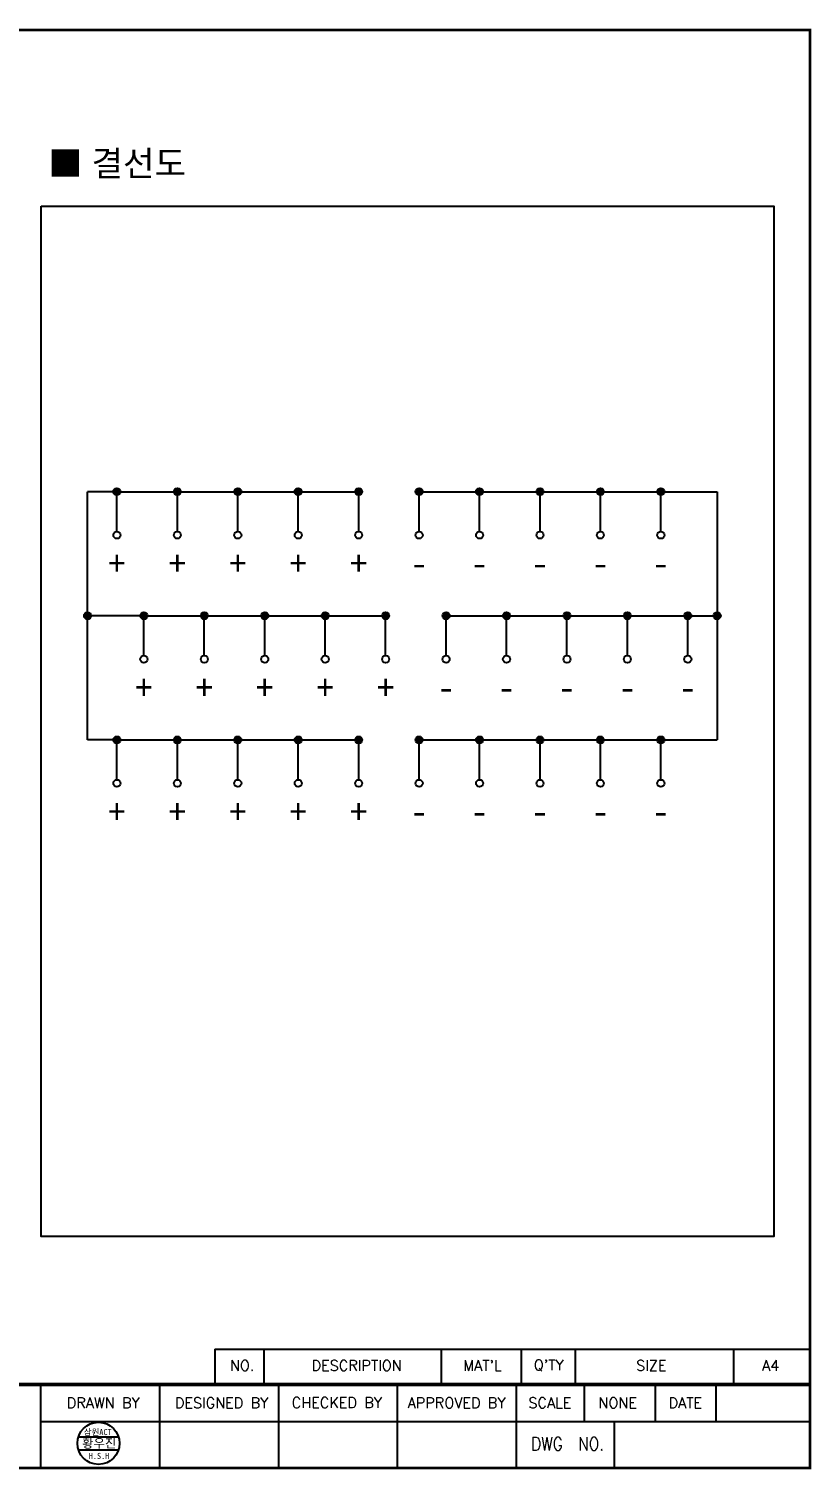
# Model space of a CAD drawing. Header units: millimetres. Extents: x 1618 to 2314, y 422 to 652.
# Drawn here: x 2189.3 to 2314.1, y 422.4 to 652 of the extents above; entities that cross this region are included whole.
import ezdxf
from ezdxf.enums import TextEntityAlignment as Align

# ---------------------------------------------------------------- set-up
doc = ezdxf.new("R2010")
doc.units = ezdxf.units.MM
doc.layers.add('SHEET', color=7, linetype='Continuous')
doc.styles.add('ROMANS', font='romans', dxfattribs={"width": 0.9})
doc.styles.add('굴림', font='', dxfattribs={"width": 0.9})
doc.styles.get('굴림').set_extended_font_data('GulimChe')

msp = doc.modelspace()

# ---------------------------------------------------------------- hatches: boundary and pattern name
for points in [[(2203.35, 578.21), (2203.92, 578.21, 1), (2202.79, 578.21, 0.414214), (2203.35, 577.65)], [(2212.42, 578.21, 0.414214), (2212.99, 577.65), (2212.99, 578.21), (2213.56, 578.21, 1)], [(2222.63, 578.21), (2223.2, 578.21, 1), (2222.06, 578.21, 0.414214), (2222.63, 577.65)], [(2231.7, 578.21, 0.414214), (2232.27, 577.65), (2232.27, 578.21), (2232.84, 578.21, 1)], [(2241.34, 578.21, 0.414214), (2241.91, 577.65), (2241.91, 578.21), (2242.48, 578.21, 1)], [(2251.55, 578.21), (2252.11, 578.21, 1), (2250.98, 578.21, 0.414214), (2251.55, 577.65)], [(2260.62, 578.21, 0.414214), (2261.19, 577.65), (2261.19, 578.21), (2261.75, 578.21, 1)], [(2270.26, 578.21, 0.414214), (2270.83, 577.65), (2270.83, 578.21), (2271.39, 578.21, 1)], [(2279.9, 578.21, 0.414214), (2280.46, 577.65), (2280.46, 578.21), (2281.03, 578.21, 1)], [(2289.54, 578.21, 0.414214), (2290.1, 577.65), (2290.1, 578.21), (2290.67, 578.21, 1)], [(2203.35, 577.65, 0.414214), (2203.92, 578.21), (2203.35, 578.21)], [(2213.56, 578.21), (2212.99, 578.21), (2212.99, 577.65, 0.414214)], [(2222.63, 577.65, 0.414214), (2223.2, 578.21), (2222.63, 578.21)], [(2232.84, 578.21), (2232.27, 578.21), (2232.27, 577.65, 0.414214)], [(2242.48, 578.21), (2241.91, 578.21), (2241.91, 577.65, 0.414214)], [(2251.55, 577.65, 0.414214), (2252.11, 578.21), (2251.55, 578.21)], [(2261.75, 578.21), (2261.19, 578.21), (2261.19, 577.65, 0.414214)], [(2271.39, 578.21), (2270.83, 578.21), (2270.83, 577.65, 0.414214)], [(2281.03, 578.21), (2280.46, 578.21), (2280.46, 577.65, 0.414214)], [(2290.67, 578.21), (2290.1, 578.21), (2290.1, 577.65, 0.414214)], [(2198.11, 558.43, 0.414214), (2198.67, 557.86), (2198.67, 558.43), (2199.24, 558.43, 1)], [(2199.24, 558.43), (2198.67, 558.43), (2198.67, 557.86, 0.414214)], [(2207.09, 558.43, 0.414214), (2207.65, 557.86), (2207.65, 558.43), (2208.22, 558.43, 1)], [(2208.22, 558.43), (2207.65, 558.43), (2207.65, 557.86, 0.414214)], [(2216.72, 558.43, 0.414214), (2217.29, 557.86), (2217.29, 558.43), (2217.86, 558.43, 1)], [(2217.86, 558.43), (2217.29, 558.43), (2217.29, 557.86, 0.414214)], [(2226.36, 558.43, 0.414214), (2226.93, 557.86), (2226.93, 558.43), (2227.5, 558.43, 1)], [(2227.5, 558.43), (2226.93, 558.43), (2226.93, 557.86, 0.414214)], [(2236, 558.43, 0.414214), (2236.57, 557.86), (2236.57, 558.43), (2237.14, 558.43, 1)], [(2237.14, 558.43), (2236.57, 558.43), (2236.57, 557.86, 0.414214)], [(2245.64, 558.43, 0.414214), (2246.21, 557.86), (2246.21, 558.43), (2246.78, 558.43, 1)], [(2246.78, 558.43), (2246.21, 558.43), (2246.21, 557.86, 0.414214)], [(2255.28, 558.43, 0.414214), (2255.85, 557.86), (2255.85, 558.43), (2256.41, 558.43, 1)], [(2256.41, 558.43), (2255.85, 558.43), (2255.85, 557.86, 0.414214)], [(2264.92, 558.43, 0.414214), (2265.49, 557.86), (2265.49, 558.43), (2266.05, 558.43, 1)], [(2266.05, 558.43), (2265.49, 558.43), (2265.49, 557.86, 0.414214)], [(2274.56, 558.43, 0.414214), (2275.13, 557.86), (2275.13, 558.43), (2275.69, 558.43, 1)], [(2275.69, 558.43), (2275.13, 558.43), (2275.13, 557.86, 0.414214)], [(2284.2, 558.43, 0.414214), (2284.76, 557.86), (2284.76, 558.43), (2285.33, 558.43, 1)], [(2285.33, 558.43), (2284.76, 558.43), (2284.76, 557.86, 0.414214)], [(2293.84, 558.43, 0.414214), (2294.4, 557.86), (2294.4, 558.43), (2294.97, 558.43, 1)], [(2294.97, 558.43), (2294.4, 558.43), (2294.4, 557.86, 0.414214)], [(2298.52, 558.43, 0.414214), (2299.08, 557.86), (2299.08, 558.43), (2299.65, 558.43, 1)], [(2299.65, 558.43), (2299.08, 558.43), (2299.08, 557.86, 0.414214)], [(2203.35, 538.65), (2203.92, 538.65, 1), (2202.79, 538.65, 0.414214), (2203.35, 538.09)], [(2203.35, 538.09, 0.414214), (2203.92, 538.65), (2203.35, 538.65)], [(2212.42, 538.65, 0.414214), (2212.99, 538.09), (2212.99, 538.65), (2213.56, 538.65, 1)], [(2213.56, 538.65), (2212.99, 538.65), (2212.99, 538.09, 0.414214)], [(2222.63, 538.65), (2223.2, 538.65, 1), (2222.06, 538.65, 0.414214), (2222.63, 538.09)], [(2222.63, 538.09, 0.414214), (2223.2, 538.65), (2222.63, 538.65)], [(2231.7, 538.65, 0.414214), (2232.27, 538.09), (2232.27, 538.65), (2232.84, 538.65, 1)], [(2232.84, 538.65), (2232.27, 538.65), (2232.27, 538.09, 0.414214)], [(2241.34, 538.65, 0.414214), (2241.91, 538.09), (2241.91, 538.65), (2242.48, 538.65, 1)], [(2242.48, 538.65), (2241.91, 538.65), (2241.91, 538.09, 0.414214)], [(2251.55, 538.65), (2252.11, 538.65, 1), (2250.98, 538.65, 0.414214), (2251.55, 538.09)], [(2251.55, 538.09, 0.414214), (2252.11, 538.65), (2251.55, 538.65)], [(2260.62, 538.65, 0.414214), (2261.19, 538.09), (2261.19, 538.65), (2261.75, 538.65, 1)], [(2261.75, 538.65), (2261.19, 538.65), (2261.19, 538.09, 0.414214)], [(2270.26, 538.65, 0.414214), (2270.83, 538.09), (2270.83, 538.65), (2271.39, 538.65, 1)], [(2271.39, 538.65), (2270.83, 538.65), (2270.83, 538.09, 0.414214)], [(2279.9, 538.65, 0.414214), (2280.46, 538.09), (2280.46, 538.65), (2281.03, 538.65, 1)], [(2281.03, 538.65), (2280.46, 538.65), (2280.46, 538.09, 0.414214)], [(2289.54, 538.65, 0.414214), (2290.1, 538.09), (2290.1, 538.65), (2290.67, 538.65, 1)], [(2290.67, 538.65), (2290.1, 538.65), (2290.1, 538.09, 0.414214)]]:
    msp.add_hatch(color=256).paths.add_polyline_path(points)

# ---------------------------------------------------------------- linework, layer by layer
for p, q in [((2198.67, 538.65), (2198.67, 578.21)), ((2203.35, 578.21), (2198.67, 578.21)), ((2203.35, 578.21), (2241.91, 578.21)), ((2203.35, 571.87), (2203.35, 578.21)), ((2212.99, 571.87), (2212.99, 578.21)), ((2222.63, 571.87), (2222.63, 578.21)), ((2232.27, 571.87), (2232.27, 578.21)), ((2241.91, 571.87), (2241.91, 578.21)), ((2251.55, 578.21), (2290.1, 578.21)), ((2251.55, 571.87), (2251.55, 578.21)), ((2261.19, 571.87), (2261.19, 578.21)), ((2270.83, 571.87), (2270.83, 578.21)), ((2280.46, 571.87), (2280.46, 578.21)), ((2290.1, 571.87), (2290.1, 578.21)), ((2290.1, 578.21), (2299.08, 578.21)), ((2299.08, 578.21), (2299.08, 538.65)), ((2207.65, 558.43), (2198.67, 558.43)), ((2207.65, 558.43), (2246.21, 558.43)), ((2207.65, 552.08), (2207.65, 558.43)), ((2217.29, 552.08), (2217.29, 558.43)), ((2226.93, 552.08), (2226.93, 558.43)), ((2236.57, 552.08), (2236.57, 558.43)), ((2246.21, 552.08), (2246.21, 558.43)), ((2255.85, 552.08), (2255.85, 558.43)), ((2255.85, 558.43), (2294.4, 558.43)), ((2265.49, 552.08), (2265.49, 558.43)), ((2275.13, 552.08), (2275.13, 558.43)), ((2284.76, 552.08), (2284.76, 558.43)), ((2294.4, 552.08), (2294.4, 558.43)), ((2294.4, 558.43), (2299.08, 558.43)), ((2203.35, 538.65), (2198.67, 538.65)), ((2203.35, 538.65), (2241.91, 538.65)), ((2203.35, 532.31), (2203.35, 538.65)), ((2212.99, 532.31), (2212.99, 538.65)), ((2222.63, 532.31), (2222.63, 538.65)), ((2232.27, 532.31), (2232.27, 538.65)), ((2241.91, 532.31), (2241.91, 538.65)), ((2251.55, 538.65), (2290.1, 538.65)), ((2251.55, 532.31), (2251.55, 538.65)), ((2261.19, 532.31), (2261.19, 538.65)), ((2270.83, 532.31), (2270.83, 538.65)), ((2280.46, 532.31), (2280.46, 538.65)), ((2290.1, 532.31), (2290.1, 538.65)), ((2290.1, 538.65), (2299.08, 538.65)), ((2191.17, 435.92), (2191.17, 422.63)), ((2210.13, 435.92), (2210.13, 422.63)), ((2229.1, 435.92), (2229.1, 422.63)), ((2248.07, 435.92), (2248.07, 422.63)), ((2267.03, 435.92), (2267.03, 422.63)), ((2277.86, 435.92), (2277.86, 430.02)), ((2289.2, 435.92), (2289.2, 430.02)), ((2298.89, 435.92), (2298.89, 430.02)), ((2191.17, 430.02), (2313.87, 430.02)), ((2282.68, 430.02), (2282.68, 422.63))]:
    msp.add_line(p, q)
at = {"color": 0, "lineweight": 50}
msp.add_line((1983.43, 435.92), (2313.87, 435.92), dxfattribs=at)
at = {"color": 0, "ltscale": 2}
for p, q in [((2197.22, 427.57), (2203.61, 427.57)), ((2197.22, 425.51), (2203.61, 425.51))]:
    msp.add_line(p, q, dxfattribs=at)
at = {"color": 4}
msp.add_lwpolyline([(2191.26, 623.73), (2308.13, 623.73), (2308.13, 459.49), (2191.26, 459.49)], close=True, dxfattribs=at)
for centre in [(2203.35, 578.21), (2212.99, 578.21), (2222.63, 578.21), (2232.27, 578.21), (2241.91, 578.21), (2251.55, 578.21), (2261.19, 578.21), (2270.83, 578.21), (2280.46, 578.21), (2290.1, 578.21), (2203.35, 571.3), (2212.99, 571.3), (2222.63, 571.3), (2232.27, 571.3), (2241.91, 571.3), (2251.55, 571.3), (2261.19, 571.3), (2270.83, 571.3), (2280.46, 571.3), (2290.1, 571.3), (2198.67, 558.43), (2207.65, 558.43), (2217.29, 558.43), (2226.93, 558.43), (2236.57, 558.43), (2246.21, 558.43), (2255.85, 558.43), (2265.49, 558.43), (2275.13, 558.43), (2284.76, 558.43), (2294.4, 558.43), (2299.08, 558.43), (2207.65, 551.52), (2217.29, 551.52), (2226.93, 551.52), (2236.57, 551.52), (2246.21, 551.52), (2255.85, 551.52), (2265.49, 551.52), (2275.13, 551.52), (2284.76, 551.52), (2294.4, 551.52), (2203.35, 538.65), (2212.99, 538.65), (2222.63, 538.65), (2232.27, 538.65), (2241.91, 538.65), (2251.55, 538.65), (2261.19, 538.65), (2270.83, 538.65), (2280.46, 538.65), (2290.1, 538.65), (2203.35, 531.74), (2212.99, 531.74), (2222.63, 531.74), (2232.27, 531.74), (2241.91, 531.74), (2251.55, 531.74), (2261.19, 531.74), (2270.83, 531.74), (2280.46, 531.74), (2290.1, 531.74)]:
    msp.add_circle(centre, 0.567)
at = {"color": 0}
msp.add_circle((2200.41, 426.54), 3.36, dxfattribs=at)
at = {"layer": 'SHEET'}
for p, q in [((2218.95, 441.54), (2313.87, 441.54)), ((2218.95, 441.54), (2218.95, 435.92)), ((2226.77, 441.54), (2226.77, 435.92)), ((2255.08, 441.54), (2255.08, 435.92)), ((2267.87, 435.92), (2267.87, 441.54)), ((2276.49, 435.92), (2276.49, 441.54)), ((2301.73, 435.92), (2301.73, 441.54))]:
    msp.add_line(p, q, dxfattribs=at)
at = {"layer": 'SHEET', "const_width": 0.421}
msp.add_lwpolyline([(1983.43, 609.9), (1983.43, 422.63), (2313.87, 422.63), (2313.87, 609.9), (2313.87, 651.78), (2190.76, 651.78), (1983.43, 651.78)], close=True, dxfattribs=at)

# ---------------------------------------------------------------- texts
at = {"color": 7}
for s, p in [('+', (2203.35, 566.8)), ('+', (2203.35, 566.8)), ('+', (2212.99, 566.8)), ('+', (2222.63, 566.8)), ('+', (2232.27, 566.8)), ('+', (2241.91, 566.8)), ('-', (2251.55, 566.8)), ('-', (2261.19, 566.8)), ('-', (2270.83, 566.8)), ('-', (2280.46, 566.8)), ('-', (2290.1, 566.8)), ('+', (2207.65, 547.02)), ('+', (2217.29, 547.02)), ('+', (2226.93, 547.02)), ('+', (2236.57, 547.02)), ('+', (2246.21, 547.02)), ('-', (2255.85, 547.02)), ('-', (2265.49, 547.02)), ('-', (2275.13, 547.02)), ('-', (2284.76, 547.02)), ('-', (2294.4, 547.02)), ('+', (2203.35, 527.24)), ('+', (2212.99, 527.24)), ('+', (2222.63, 527.24)), ('+', (2232.27, 527.24)), ('+', (2241.91, 527.24)), ('-', (2251.55, 527.24)), ('-', (2261.19, 527.24)), ('-', (2270.83, 527.24)), ('-', (2280.46, 527.24)), ('-', (2290.1, 527.24))]:
    msp.add_text(s, height=3.97, dxfattribs=at).set_placement(p, align=Align.MIDDLE_CENTER)
at = {"color": 0, "insert": (2203.38, 630.35), "char_height": 4, "width": 32.7166, "attachment_point": 5}
msp.add_mtext('{\\fDotum|b1|i0|c129|p50;■ 결선도}', dxfattribs=at)
at = {"layer": 'SHEET'}
for s, height, style, p in [('NO.', 1.686, 'ROMANS', (2223.33, 438.95)), ('DESCRIPTION', 1.6859, 'ROMANS', (2241.59, 438.95)), ("MAT'L", 1.686, 'ROMANS', (2261.65, 438.95)), ("Q'TY", 1.686, 'ROMANS', (2272.22, 438.95)), ('SIZE', 1.686, 'ROMANS', (2288.59, 438.95)), ('A4', 1.686, 'ROMANS', (2307.62, 438.95)), ('DRAWN BY', 1.686, 'ROMANS', (2201.17, 433)), ('DESIGNED BY', 1.6859, 'ROMANS', (2220.04, 433)), ('CHECKED BY', 1.686, 'ROMANS', (2238.42, 433.03)), ('APPROVED BY', 1.6859, 'ROMANS', (2257.52, 433)), ('SCALE', 1.686, 'ROMANS', (2272.41, 433)), ('NONE', 1.686, 'ROMANS', (2283.23, 433)), ('DATE', 1.686, 'ROMANS', (2294.01, 433)), ('황우진', 1.44, '굴림', (2200.53, 426.58)), ('H.S.H', 0.96, '굴림', (2200.5, 424.54))]:
    msp.add_text(s, height=height, dxfattribs=dict(at, style=style)).set_placement(p, align=Align.MIDDLE)
at = {"layer": 'SHEET', "ltscale": 0.1, "style": '굴림'}
msp.add_text('삼원ACT', height=0.96, dxfattribs=at).set_placement((2200.29, 428.36), align=Align.MIDDLE)
at = {"layer": 'SHEET', "style": 'ROMANS', "width": 0.85}
msp.add_text('DWG  NO.', height=2.107, dxfattribs=at).set_placement((2275.23, 426.46), align=Align.MIDDLE)

doc.saveas('drawing.dxf')
